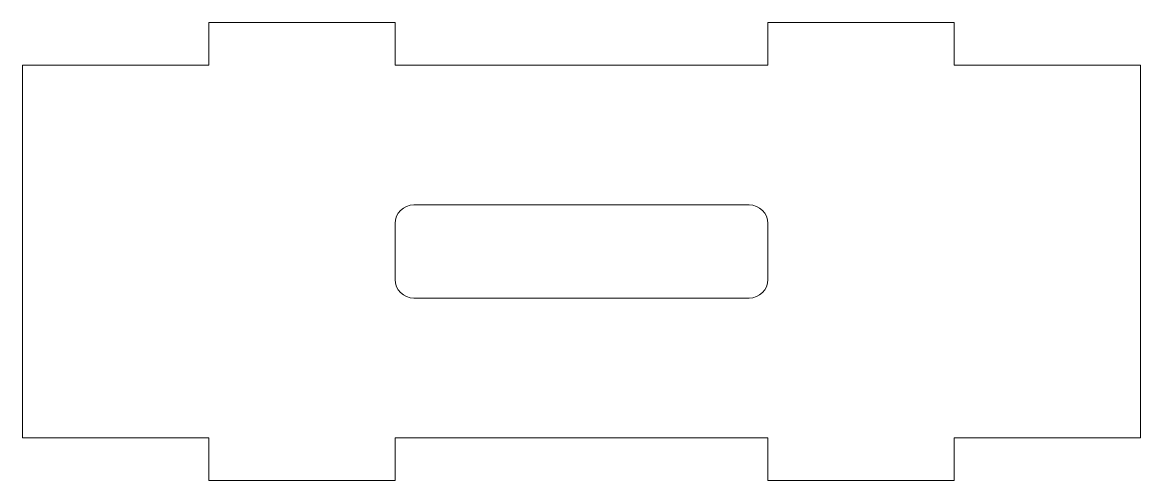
# Model space of a CAD drawing. Header units: millimetres. Extents: x 0 to 60, y -2.3 to 22.3.
import ezdxf

# ---------------------------------------------------------------- set-up
doc = ezdxf.new("R2010")
doc.units = ezdxf.units.MM

msp = doc.modelspace()

# ---------------------------------------------------------------- linework, layer by layer
at = {"color": 7, "linetype": 'Continuous', "lineweight": 15}
for p, q in [((20, 22.3), (10, 22.3)), ((10, 22.3), (10, 20)), ((20, 20), (20, 22.3)), ((50, 22.3), (40, 22.3)), ((40, 22.3), (40, 20)), ((50, 20), (50, 22.3)), ((10, 20), (0, 20)), ((0, 20), (0, 0)), ((40, 20), (20, 20)), ((60, 20), (50, 20)), ((60, 0), (60, 20)), ((39, 12.5), (21, 12.5)), ((20, 11.5), (20, 8.5)), ((40, 8.5), (40, 11.5)), ((21, 7.5), (39, 7.5)), ((0, 0), (10, 0)), ((10, 0), (10, -2.3)), ((20, -2.3), (20, 0)), ((20, 0), (40, 0)), ((40, 0), (40, -2.3)), ((50, -2.3), (50, 0)), ((50, 0), (60, 0)), ((10, -2.3), (20, -2.3)), ((40, -2.3), (50, -2.3))]:
    msp.add_line(p, q, dxfattribs=at)
for centre, start, end in [((21, 11.5), 90, 180), ((39, 11.5), 0, 90), ((21, 8.5), 180, 270), ((39, 8.5), 270, 0)]:
    msp.add_arc(centre, 1, start, end, dxfattribs=at)

doc.saveas('drawing.dxf')
